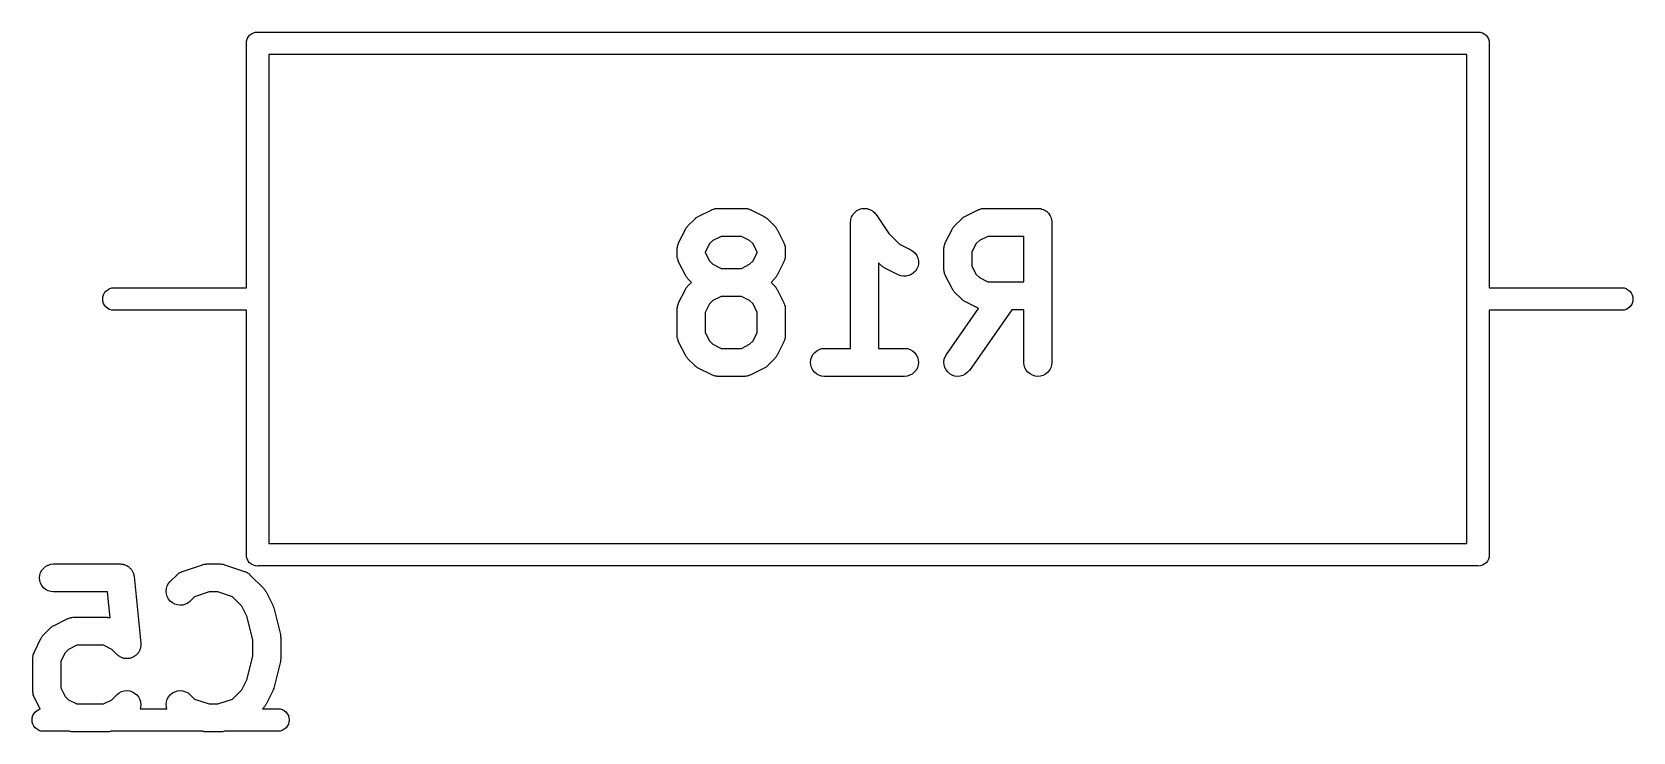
# Model space of a CAD drawing. Extents: x 19 to 116, y -142 to -17.
# Drawn here: x 102.2 to 110.78, y -52.48 to -48.73 of the extents above; entities that cross this region are included whole.
import ezdxf

# ---------------------------------------------------------------- set-up
doc = ezdxf.new("R2010")
doc.units = 0
doc.layers.add('BLACK', color=7, linetype='CONTINUOUS')

msp = doc.modelspace()

# ---------------------------------------------------------------- linework, layer by layer
at = {"layer": 'BLACK', "linetype": 'CONTINUOUS'}
for p, q in [((103.35, -48.795), (103.351, -48.7832)), ((103.35, -48.798), (103.35, -48.795)), ((103.35, -50.105), (103.35, -48.798)), ((103.351, -48.7832), (103.354, -48.7719)), ((103.354, -48.7719), (103.36, -48.7615)), ((103.36, -48.7615), (103.367, -48.7524)), ((103.367, -48.7524), (103.377, -48.7449)), ((103.377, -48.7449), (103.387, -48.7393)), ((103.387, -48.7393), (103.398, -48.7359)), ((103.398, -48.7359), (103.407, -48.735)), ((103.407, -48.735), (103.41, -48.7347)), ((103.407, -48.735), (103.407, -48.735)), ((103.41, -48.7347), (103.413, -48.735)), ((103.413, -48.735), (109.947, -48.735)), ((109.947, -48.735), (109.95, -48.7347)), ((109.95, -48.7347), (109.953, -48.735)), ((109.953, -48.735), (109.953, -48.735)), ((109.953, -48.735), (109.962, -48.7359)), ((109.962, -48.7359), (109.973, -48.7393)), ((109.973, -48.7393), (109.983, -48.7449)), ((109.983, -48.7449), (109.993, -48.7524)), ((109.993, -48.7524), (110, -48.7615)), ((110, -48.7615), (110.006, -48.7719)), ((110.006, -48.7719), (110.009, -48.7832)), ((110.009, -48.7832), (110.01, -48.795)), ((110.01, -48.795), (110.01, -48.7979)), ((110.01, -48.7979), (110.01, -50.105)), ((103.47, -48.855), (103.47, -50.1621)), ((109.89, -48.855), (103.47, -48.855)), ((109.89, -50.162), (109.89, -48.855)), ((105.716, -49.7727), (105.752, -49.737)), ((105.752, -49.737), (105.753, -49.7362)), ((105.753, -49.7362), (105.756, -49.7336)), ((105.756, -49.7336), (105.759, -49.7307)), ((105.759, -49.7307), (105.762, -49.729)), ((105.762, -49.729), (105.764, -49.7271)), ((105.764, -49.7271), (105.768, -49.7252)), ((105.768, -49.7252), (105.771, -49.7229)), ((105.771, -49.7229), (105.843, -49.6872)), ((105.843, -49.6872), (105.844, -49.6867)), ((105.844, -49.6867), (105.846, -49.686)), ((105.846, -49.686), (105.848, -49.6849)), ((105.848, -49.6849), (105.853, -49.6835)), ((105.853, -49.6835), (105.858, -49.6817)), ((105.858, -49.6817), (105.86, -49.6814)), ((105.86, -49.6814), (105.862, -49.6807)), ((105.862, -49.6807), (105.867, -49.6802)), ((105.867, -49.6802), (105.872, -49.6794)), ((105.872, -49.6794), (105.874, -49.6795)), ((105.874, -49.6795), (105.876, -49.6793)), ((105.876, -49.6793), (106.019, -49.6793)), ((106.019, -49.6793), (106.02, -49.6793)), ((106.02, -49.6793), (106.023, -49.6795)), ((106.023, -49.6795), (106.025, -49.6795)), ((106.025, -49.6795), (106.03, -49.6804)), ((106.03, -49.6804), (106.035, -49.6809)), ((106.035, -49.6809), (106.037, -49.6816)), ((106.037, -49.6816), (106.039, -49.682)), ((106.039, -49.682), (106.044, -49.6838)), ((106.044, -49.6838), (106.049, -49.6853)), ((106.049, -49.6853), (106.051, -49.6864)), ((106.051, -49.6864), (106.053, -49.6872)), ((106.053, -49.6872), (106.124, -49.7229)), ((106.124, -49.7229), (106.125, -49.7234)), ((106.125, -49.7234), (106.129, -49.7257)), ((106.129, -49.7257), (106.132, -49.7277)), ((106.132, -49.7277), (106.135, -49.7297)), ((106.135, -49.7297), (106.137, -49.7314)), ((106.137, -49.7314), (106.14, -49.7343)), ((106.14, -49.7343), (106.144, -49.737)), ((106.144, -49.737), (106.179, -49.7727)), ((106.587, -49.7532), (106.588, -49.746)), ((106.587, -49.7533), (106.587, -49.7532)), ((106.587, -49.7534), (106.587, -49.7533)), ((106.587, -49.7543), (106.587, -49.7534)), ((106.587, -49.7534), (106.587, -49.7534)), ((106.587, -50.4293), (106.587, -49.7543)), ((106.588, -49.746), (106.589, -49.7388)), ((106.589, -49.7387), (106.591, -49.7314)), ((106.589, -49.7388), (106.589, -49.7387)), ((106.589, -49.7388), (106.589, -49.7388)), ((106.591, -49.7314), (106.593, -49.7248)), ((106.593, -49.7247), (106.597, -49.7181)), ((106.593, -49.7248), (106.593, -49.7247)), ((106.593, -49.7248), (106.593, -49.7248)), ((106.597, -49.7181), (106.6, -49.712)), ((106.6, -49.7119), (106.605, -49.7065)), ((106.6, -49.712), (106.6, -49.7119)), ((106.6, -49.712), (106.6, -49.712)), ((106.605, -49.7065), (106.61, -49.7008)), ((106.61, -49.7007), (106.615, -49.6965)), ((106.61, -49.7008), (106.61, -49.7007)), ((106.61, -49.7007), (106.61, -49.7007)), ((106.615, -49.6965), (106.621, -49.6916)), ((106.621, -49.6915), (106.627, -49.6882)), ((106.621, -49.6916), (106.621, -49.6915)), ((106.621, -49.6916), (106.621, -49.6916)), ((106.627, -49.6882), (106.634, -49.6848)), ((106.634, -49.6847), (106.641, -49.6826)), ((106.634, -49.6848), (106.634, -49.6847)), ((106.634, -49.6848), (106.634, -49.6848)), ((106.641, -49.6826), (106.648, -49.6806)), ((106.648, -49.6806), (106.655, -49.68)), ((106.648, -49.6806), (106.648, -49.6806)), ((106.648, -49.6806), (106.648, -49.6806)), ((106.655, -49.68), (106.663, -49.6793)), ((106.663, -49.6793), (106.663, -49.6793)), ((106.663, -49.6793), (106.67, -49.68)), ((106.663, -49.6793), (106.663, -49.6793)), ((106.67, -49.68), (106.677, -49.6808)), ((106.677, -49.6808), (106.677, -49.6808)), ((106.677, -49.6808), (106.677, -49.6808)), ((106.677, -49.6808), (106.684, -49.683)), ((106.684, -49.683), (106.691, -49.6851)), ((106.691, -49.6851), (106.691, -49.6851)), ((106.691, -49.6851), (106.691, -49.6851)), ((106.691, -49.6851), (106.698, -49.6886)), ((106.698, -49.6886), (106.704, -49.692)), ((106.704, -49.692), (106.704, -49.6921)), ((106.704, -49.6921), (106.704, -49.6921)), ((106.704, -49.6921), (106.709, -49.6965)), ((106.709, -49.6965), (106.715, -49.7014)), ((106.715, -49.7014), (106.715, -49.7014)), ((106.715, -49.7014), (106.715, -49.7014)), ((106.715, -49.7014), (106.72, -49.7068)), ((106.72, -49.7068), (106.725, -49.7127)), ((106.725, -49.7127), (106.792, -49.8136)), ((107.145, -49.7727), (107.181, -49.737)), ((107.181, -49.7362), (107.185, -49.7336)), ((107.181, -49.737), (107.181, -49.7362)), ((107.185, -49.7336), (107.188, -49.7307)), ((107.188, -49.7307), (107.19, -49.729)), ((107.19, -49.729), (107.193, -49.7271)), ((107.193, -49.7271), (107.196, -49.7252)), ((107.196, -49.7252), (107.2, -49.7229)), ((107.2, -49.7229), (107.271, -49.6872)), ((107.271, -49.6872), (107.272, -49.6867)), ((107.272, -49.6867), (107.274, -49.686)), ((107.274, -49.686), (107.276, -49.6849)), ((107.276, -49.6849), (107.281, -49.6835)), ((107.281, -49.6835), (107.286, -49.6817)), ((107.286, -49.6817), (107.288, -49.6814)), ((107.288, -49.6814), (107.29, -49.6807)), ((107.29, -49.6807), (107.296, -49.6802)), ((107.296, -49.6802), (107.301, -49.6794)), ((107.301, -49.6794), (107.303, -49.6795)), ((107.303, -49.6795), (107.305, -49.6793)), ((107.305, -49.6793), (107.591, -49.6793)), ((107.591, -49.6793), (107.591, -49.6793)), ((107.591, -49.6793), (107.591, -49.6793)), ((107.591, -49.6793), (107.592, -49.6793)), ((107.591, -49.6793), (107.591, -49.6793)), ((107.592, -49.6793), (107.599, -49.6801)), ((107.599, -49.6801), (107.606, -49.6808)), ((107.606, -49.6808), (107.606, -49.6809)), ((107.606, -49.6809), (107.606, -49.6809)), ((107.606, -49.6809), (107.613, -49.683)), ((107.613, -49.683), (107.62, -49.6851)), ((107.62, -49.6851), (107.62, -49.6853)), ((107.62, -49.6853), (107.62, -49.6853)), ((107.62, -49.6853), (107.626, -49.6888)), ((107.626, -49.6888), (107.633, -49.6921)), ((107.633, -49.6921), (107.633, -49.6923)), ((107.633, -49.6923), (107.633, -49.6924)), ((107.633, -49.6924), (107.639, -49.697)), ((107.639, -49.697), (107.644, -49.7014)), ((107.644, -49.7014), (107.644, -49.7016)), ((107.644, -49.7016), (107.644, -49.7018)), ((107.644, -49.7018), (107.649, -49.7073)), ((107.649, -49.7073), (107.653, -49.7128)), ((107.653, -49.7128), (107.653, -49.713)), ((107.653, -49.713), (107.653, -49.7132)), ((107.653, -49.7132), (107.657, -49.7195)), ((107.657, -49.7195), (107.66, -49.7257)), ((107.66, -49.7257), (107.66, -49.726)), ((107.66, -49.726), (107.66, -49.7262)), ((107.66, -49.7262), (107.662, -49.733)), ((107.662, -49.733), (107.664, -49.7397)), ((107.664, -49.7397), (107.664, -49.74)), ((107.664, -49.74), (107.664, -49.7402)), ((107.664, -49.7402), (107.665, -49.7473)), ((107.665, -49.7473), (107.666, -49.7543)), ((107.666, -49.7543), (107.666, -50.5043)), ((105.666, -49.8636), (105.702, -49.7922)), ((105.702, -49.7922), (105.703, -49.7912)), ((105.703, -49.7912), (105.705, -49.7877)), ((105.705, -49.7877), (105.707, -49.784)), ((105.707, -49.784), (105.709, -49.7816)), ((105.709, -49.7816), (105.711, -49.779)), ((105.711, -49.779), (105.714, -49.7759)), ((105.714, -49.7759), (105.716, -49.7727)), ((105.894, -49.8293), (105.849, -49.8516)), ((106.002, -49.8293), (105.894, -49.8293)), ((106.046, -49.8516), (106.002, -49.8293)), ((106.179, -49.7727), (106.18, -49.7734)), ((106.18, -49.7734), (106.183, -49.7767)), ((106.183, -49.7767), (106.186, -49.7798)), ((106.186, -49.7798), (106.187, -49.7824)), ((106.187, -49.7824), (106.189, -49.7849)), ((106.189, -49.7849), (106.191, -49.7886)), ((106.191, -49.7886), (106.194, -49.7922)), ((106.194, -49.7922), (106.229, -49.8636)), ((106.792, -49.8136), (106.849, -49.8712)), ((107.095, -49.8636), (107.131, -49.7922)), ((107.131, -49.7912), (107.134, -49.7877)), ((107.131, -49.7922), (107.131, -49.7912)), ((107.134, -49.7877), (107.136, -49.784)), ((107.136, -49.784), (107.138, -49.7816)), ((107.138, -49.7816), (107.139, -49.779)), ((107.139, -49.779), (107.142, -49.7759)), ((107.142, -49.7759), (107.145, -49.7727)), ((107.323, -49.8293), (107.278, -49.8516)), ((107.516, -49.8293), (107.323, -49.8293)), ((107.516, -50.0721), (107.516, -49.8293)), ((105.659, -49.8917), (105.66, -49.8866)), ((105.659, -49.8939), (105.659, -49.8917)), ((105.659, -49.8961), (105.659, -49.8939)), ((105.659, -49.8971), (105.659, -49.8961)), ((105.659, -49.9329), (105.659, -49.8971)), ((105.66, -49.8815), (105.661, -49.8794)), ((105.66, -49.8866), (105.66, -49.8815)), ((105.661, -49.8773), (105.663, -49.8725)), ((105.661, -49.8794), (105.661, -49.8773)), ((105.663, -49.8725), (105.665, -49.8676)), ((105.665, -49.8676), (105.666, -49.8657)), ((105.666, -49.8657), (105.666, -49.8636)), ((105.831, -49.8701), (105.809, -49.9148)), ((105.809, -49.9148), (105.809, -49.9152)), ((105.809, -49.9152), (105.831, -49.9599)), ((105.849, -49.8516), (105.831, -49.8701)), ((106.065, -49.8701), (106.046, -49.8516)), ((106.087, -49.9148), (106.065, -49.8701)), ((106.065, -49.9599), (106.087, -49.9152)), ((106.087, -49.9152), (106.087, -49.9148)), ((106.229, -49.8636), (106.23, -49.8645)), ((106.23, -49.8645), (106.23, -49.8666)), ((106.23, -49.8666), (106.231, -49.8686)), ((106.231, -49.8686), (106.233, -49.8735)), ((106.233, -49.8735), (106.235, -49.8783)), ((106.235, -49.8783), (106.235, -49.8805)), ((106.235, -49.8805), (106.236, -49.8826)), ((106.236, -49.8826), (106.236, -49.8877)), ((106.236, -49.8877), (106.237, -49.8927)), ((106.237, -49.8927), (106.237, -49.8949)), ((106.237, -49.8949), (106.237, -49.8971)), ((106.237, -49.8971), (106.237, -49.9329)), ((106.849, -49.8712), (106.91, -49.9015)), ((106.91, -49.9015), (106.911, -49.902)), ((106.911, -49.902), (106.923, -49.9099)), ((106.923, -49.9099), (106.934, -49.9201)), ((106.934, -49.9201), (106.942, -49.9322)), ((107.087, -49.8917), (107.088, -49.8866)), ((107.087, -49.8939), (107.087, -49.8917)), ((107.087, -49.8961), (107.087, -49.8939)), ((107.087, -49.8971), (107.087, -49.8961)), ((107.087, -50.0043), (107.087, -49.8971)), ((107.088, -49.8866), (107.089, -49.8815)), ((107.089, -49.8795), (107.09, -49.8773)), ((107.089, -49.8815), (107.089, -49.8795)), ((107.09, -49.8773), (107.092, -49.8725)), ((107.092, -49.8725), (107.093, -49.8676)), ((107.093, -49.8676), (107.094, -49.8657)), ((107.094, -49.8657), (107.095, -49.8636)), ((107.259, -49.8701), (107.237, -49.9148)), ((107.237, -49.9148), (107.237, -49.9866)), ((107.278, -49.8516), (107.259, -49.8701)), ((105.659, -49.9351), (105.659, -49.9329)), ((105.659, -49.9373), (105.659, -49.9351)), ((105.659, -49.9423), (105.659, -49.9373)), ((105.66, -49.9474), (105.659, -49.9423)), ((105.661, -49.9495), (105.66, -49.9474)), ((105.661, -49.9517), (105.661, -49.9495)), ((105.663, -49.9565), (105.661, -49.9517)), ((105.664, -49.9614), (105.663, -49.9565)), ((105.665, -49.9634), (105.664, -49.9614)), ((105.666, -49.9655), (105.665, -49.9634)), ((105.666, -49.9664), (105.666, -49.9655)), ((105.702, -50.0378), (105.666, -49.9664)), ((105.831, -49.9599), (105.849, -49.9784)), ((105.849, -49.9784), (105.894, -50.0007)), ((105.894, -50.0007), (106.002, -50.0007)), ((106.002, -50.0007), (106.046, -49.9784)), ((106.046, -49.9784), (106.065, -49.9599)), ((106.229, -49.9664), (106.194, -50.0378)), ((106.23, -49.9643), (106.229, -49.9664)), ((106.231, -49.9624), (106.23, -49.9643)), ((106.233, -49.9575), (106.231, -49.9624)), ((106.234, -49.9527), (106.233, -49.9575)), ((106.235, -49.9505), (106.234, -49.9527)), ((106.236, -49.9485), (106.235, -49.9505)), ((106.237, -49.9383), (106.236, -49.9434)), ((106.236, -49.9434), (106.236, -49.9485)), ((106.237, -49.9329), (106.237, -49.9339)), ((106.237, -49.9339), (106.237, -49.9361)), ((106.237, -49.9361), (106.237, -49.9383)), ((106.752, -49.9859), (106.737, -49.9711)), ((106.737, -49.9711), (106.737, -50.4293)), ((106.755, -49.9886), (106.752, -49.9859)), ((106.758, -49.9915), (106.755, -49.9886)), ((106.761, -49.9932), (106.758, -49.9915)), ((106.763, -49.9952), (106.761, -49.9932)), ((106.767, -49.9972), (106.763, -49.9952)), ((106.771, -49.9995), (106.767, -49.9972)), ((106.771, -49.9999), (106.771, -49.9995)), ((106.843, -50.0357), (106.771, -49.9999)), ((106.935, -50.0149), (106.925, -50.0255)), ((106.943, -50.0026), (106.935, -50.0149)), ((106.942, -49.9322), (106.948, -49.9456)), ((106.949, -49.9889), (106.943, -50.0026)), ((106.948, -49.9456), (106.951, -49.9599)), ((106.951, -49.9745), (106.949, -49.9889)), ((106.951, -49.9599), (106.951, -49.9745)), ((107.087, -50.0065), (107.087, -50.0043)), ((107.087, -50.0087), (107.087, -50.0065)), ((107.088, -50.0137), (107.087, -50.0087)), ((107.089, -50.0189), (107.088, -50.0137)), ((107.237, -49.9866), (107.259, -50.0313)), ((105.704, -50.0414), (105.702, -50.0378)), ((105.706, -50.0451), (105.704, -50.0414)), ((105.708, -50.0476), (105.706, -50.0451)), ((105.71, -50.0502), (105.708, -50.0476)), ((105.709, -50.103), (105.711, -50.1004)), ((105.713, -50.0533), (105.71, -50.0502)), ((105.711, -50.1004), (105.714, -50.0974)), ((105.716, -50.0566), (105.713, -50.0533)), ((105.714, -50.0974), (105.716, -50.0941)), ((105.716, -50.0573), (105.716, -50.0566)), ((105.735, -50.0757), (105.716, -50.0573)), ((105.716, -50.0941), (105.735, -50.0757)), ((106.179, -50.0573), (106.161, -50.0757)), ((106.161, -50.0757), (106.179, -50.0941)), ((106.182, -50.0541), (106.179, -50.0573)), ((106.179, -50.0941), (106.18, -50.0949)), ((106.18, -50.0949), (106.183, -50.0981)), ((106.185, -50.051), (106.182, -50.0541)), ((106.183, -50.0981), (106.186, -50.1012)), ((106.187, -50.0484), (106.185, -50.051)), ((106.186, -50.1012), (106.187, -50.1039)), ((106.189, -50.046), (106.187, -50.0484)), ((106.191, -50.0423), (106.189, -50.046)), ((106.193, -50.0388), (106.191, -50.0423)), ((106.194, -50.0378), (106.193, -50.0388)), ((106.857, -50.0409), (106.843, -50.0357)), ((106.871, -50.0434), (106.857, -50.0409)), ((106.886, -50.043), (106.871, -50.0434)), ((106.9, -50.0398), (106.886, -50.043)), ((106.913, -50.0339), (106.9, -50.0398)), ((106.925, -50.0255), (106.913, -50.0339)), ((107.089, -50.021), (107.089, -50.0189)), ((107.09, -50.0231), (107.089, -50.021)), ((107.091, -50.028), (107.09, -50.0231)), ((107.093, -50.0329), (107.091, -50.028)), ((107.094, -50.0348), (107.093, -50.0329)), ((107.095, -50.0369), (107.094, -50.0348)), ((107.095, -50.0378), (107.095, -50.0369)), ((107.131, -50.1093), (107.095, -50.0378)), ((107.259, -50.0313), (107.278, -50.0498)), ((107.278, -50.0498), (107.323, -50.0721)), ((107.323, -50.0721), (107.516, -50.0721)), ((102.58, -50.165), (102.581, -50.1532)), ((102.581, -50.1768), (102.58, -50.165)), ((102.581, -50.1532), (102.584, -50.1419)), ((102.584, -50.1881), (102.581, -50.1768)), ((102.584, -50.1419), (102.59, -50.1315)), ((102.59, -50.1315), (102.597, -50.1224)), ((102.597, -50.1224), (102.607, -50.1149)), ((102.607, -50.1149), (102.617, -50.1093)), ((102.617, -50.1093), (102.628, -50.1059)), ((102.628, -50.1059), (102.637, -50.105)), ((102.637, -50.105), (103.35, -50.105)), ((103.47, -50.1621), (103.47, -50.165)), ((103.47, -50.165), (103.47, -50.1679)), ((103.47, -50.1679), (103.47, -51.475)), ((105.665, -50.189), (105.666, -50.1871)), ((105.666, -50.185), (105.702, -50.1136)), ((105.666, -50.1871), (105.666, -50.185)), ((105.702, -50.1136), (105.703, -50.1127)), ((105.703, -50.1127), (105.705, -50.1091)), ((105.705, -50.1091), (105.707, -50.1054)), ((105.707, -50.1054), (105.709, -50.103)), ((105.849, -50.1731), (105.831, -50.1916)), ((105.894, -50.1507), (105.849, -50.1731)), ((106.002, -50.1507), (105.894, -50.1507)), ((106.046, -50.1731), (106.002, -50.1507)), ((106.065, -50.1916), (106.046, -50.1731)), ((106.187, -50.1039), (106.189, -50.1063)), ((106.189, -50.1063), (106.191, -50.11)), ((106.191, -50.11), (106.194, -50.1136)), ((106.194, -50.1136), (106.229, -50.185)), ((106.229, -50.185), (106.23, -50.186)), ((106.23, -50.186), (106.23, -50.188)), ((107.133, -50.1128), (107.131, -50.1093)), ((107.135, -50.1166), (107.133, -50.1128)), ((107.137, -50.119), (107.135, -50.1166)), ((107.139, -50.1216), (107.137, -50.119)), ((107.141, -50.1247), (107.139, -50.1216)), ((107.144, -50.128), (107.141, -50.1247)), ((107.145, -50.1287), (107.144, -50.128)), ((107.181, -50.1645), (107.145, -50.1287)), ((107.184, -50.1671), (107.181, -50.1645)), ((107.187, -50.1701), (107.184, -50.1671)), ((107.189, -50.1718), (107.187, -50.1701)), ((107.192, -50.1738), (107.189, -50.1718)), ((107.196, -50.1757), (107.192, -50.1738)), ((107.199, -50.178), (107.196, -50.1757)), ((107.2, -50.1785), (107.199, -50.178)), ((107.271, -50.2142), (107.2, -50.1785)), ((109.89, -50.165), (109.89, -50.162)), ((109.89, -50.168), (109.89, -50.165)), ((109.89, -51.475), (109.89, -50.168)), ((110.01, -50.105), (110.723, -50.105)), ((110.723, -50.105), (110.732, -50.1059)), ((110.732, -50.1059), (110.743, -50.1093)), ((110.743, -50.1093), (110.753, -50.1149)), ((110.753, -50.1149), (110.763, -50.1224)), ((110.763, -50.1224), (110.77, -50.1315)), ((110.77, -50.1315), (110.776, -50.1419)), ((110.776, -50.1419), (110.779, -50.1532)), ((110.779, -50.1768), (110.776, -50.1881)), ((110.779, -50.1532), (110.78, -50.165)), ((110.78, -50.165), (110.779, -50.1768)), ((102.59, -50.1985), (102.584, -50.1881)), ((102.597, -50.2076), (102.59, -50.1985)), ((102.607, -50.2151), (102.597, -50.2076)), ((102.617, -50.2207), (102.607, -50.2151)), ((102.628, -50.2241), (102.617, -50.2207)), ((102.637, -50.225), (102.628, -50.2241)), ((103.35, -50.225), (102.637, -50.225)), ((103.35, -51.5321), (103.35, -50.225)), ((105.659, -50.2131), (105.66, -50.2081)), ((105.659, -50.2153), (105.659, -50.2131)), ((105.659, -50.2175), (105.659, -50.2153)), ((105.659, -50.2186), (105.659, -50.2175)), ((105.659, -50.3614), (105.659, -50.2186)), ((105.66, -50.203), (105.661, -50.2009)), ((105.66, -50.2081), (105.66, -50.203)), ((105.661, -50.1987), (105.663, -50.1939)), ((105.661, -50.2009), (105.661, -50.1987)), ((105.663, -50.1939), (105.665, -50.189)), ((105.831, -50.1916), (105.809, -50.2363)), ((105.809, -50.2363), (105.809, -50.3437)), ((106.087, -50.2363), (106.065, -50.1916)), ((106.087, -50.3437), (106.087, -50.2363)), ((106.23, -50.188), (106.231, -50.19)), ((106.231, -50.19), (106.233, -50.1949)), ((106.233, -50.1949), (106.235, -50.1997)), ((106.235, -50.1997), (106.235, -50.2019)), ((106.235, -50.2019), (106.236, -50.204)), ((106.236, -50.204), (106.236, -50.2091)), ((106.236, -50.2091), (106.237, -50.2142)), ((106.237, -50.2142), (106.237, -50.2164)), ((106.237, -50.2164), (106.237, -50.2186)), ((106.237, -50.2186), (106.237, -50.3614)), ((107.101, -50.4613), (107.273, -50.2149)), ((107.451, -50.2221), (107.224, -50.5473)), ((107.273, -50.2149), (107.271, -50.2142)), ((107.516, -50.2221), (107.451, -50.2221)), ((107.516, -50.5043), (107.516, -50.2221)), ((110.723, -50.225), (110.01, -50.225)), ((110.01, -50.225), (110.01, -51.5321)), ((110.732, -50.2241), (110.723, -50.225)), ((110.743, -50.2207), (110.732, -50.2241)), ((110.753, -50.2151), (110.743, -50.2207)), ((110.763, -50.2076), (110.753, -50.2151)), ((110.77, -50.1985), (110.763, -50.2076)), ((110.776, -50.1881), (110.77, -50.1985)), ((105.809, -50.3437), (105.831, -50.3884)), ((106.065, -50.3884), (106.087, -50.3437)), ((105.659, -50.3636), (105.659, -50.3614)), ((105.659, -50.3658), (105.659, -50.3636)), ((105.659, -50.3709), (105.659, -50.3658)), ((105.66, -50.376), (105.659, -50.3709)), ((105.661, -50.3781), (105.66, -50.376)), ((105.661, -50.3803), (105.661, -50.3781)), ((105.663, -50.3851), (105.661, -50.3803)), ((105.664, -50.39), (105.663, -50.3851)), ((105.665, -50.392), (105.664, -50.39)), ((105.666, -50.394), (105.665, -50.392)), ((105.666, -50.395), (105.666, -50.394)), ((105.702, -50.4664), (105.666, -50.395)), ((105.831, -50.3884), (105.849, -50.4069)), ((105.849, -50.4069), (105.894, -50.4293)), ((105.894, -50.4293), (106.002, -50.4293)), ((106.002, -50.4293), (106.046, -50.4069)), ((106.046, -50.4069), (106.065, -50.3884)), ((106.229, -50.395), (106.194, -50.4664)), ((106.23, -50.3929), (106.229, -50.395)), ((106.231, -50.391), (106.23, -50.3929)), ((106.233, -50.3861), (106.231, -50.391)), ((106.234, -50.3813), (106.233, -50.3861)), ((106.235, -50.3791), (106.234, -50.3813)), ((106.236, -50.377), (106.235, -50.3791)), ((106.237, -50.3669), (106.236, -50.3719)), ((106.236, -50.3719), (106.236, -50.377)), ((106.237, -50.3614), (106.237, -50.3625)), ((106.237, -50.3625), (106.237, -50.3647)), ((106.237, -50.3647), (106.237, -50.3669)), ((106.395, -50.4511), (106.406, -50.4418)), ((106.406, -50.4418), (106.419, -50.4349)), ((106.419, -50.4349), (106.433, -50.4307)), ((106.433, -50.4307), (106.448, -50.4293)), ((106.448, -50.4293), (106.587, -50.4293)), ((106.737, -50.4293), (106.876, -50.4293)), ((106.876, -50.4293), (106.877, -50.4293)), ((106.877, -50.4293), (106.892, -50.4309)), ((106.892, -50.4309), (106.906, -50.4353)), ((106.906, -50.4353), (106.919, -50.4424)), ((106.919, -50.4424), (106.93, -50.4518)), ((105.704, -50.47), (105.702, -50.4664)), ((105.706, -50.4737), (105.704, -50.47)), ((105.708, -50.4761), (105.706, -50.4737)), ((105.71, -50.4788), (105.708, -50.4761)), ((105.713, -50.4819), (105.71, -50.4788)), ((105.716, -50.4851), (105.713, -50.4819)), ((105.716, -50.4859), (105.716, -50.4851)), ((105.752, -50.5216), (105.716, -50.4859)), ((105.755, -50.5243), (105.752, -50.5216)), ((105.758, -50.5272), (105.755, -50.5243)), ((105.761, -50.5289), (105.758, -50.5272)), ((105.763, -50.5309), (105.761, -50.5289)), ((106.134, -50.5295), (106.132, -50.5315)), ((106.137, -50.5279), (106.134, -50.5295)), ((106.14, -50.525), (106.137, -50.5279)), ((106.143, -50.5223), (106.14, -50.525)), ((106.144, -50.5216), (106.143, -50.5223)), ((106.179, -50.4859), (106.144, -50.5216)), ((106.182, -50.4826), (106.179, -50.4859)), ((106.185, -50.4796), (106.182, -50.4826)), ((106.187, -50.477), (106.185, -50.4796)), ((106.189, -50.4746), (106.187, -50.477)), ((106.191, -50.4709), (106.189, -50.4746)), ((106.193, -50.4673), (106.191, -50.4709)), ((106.194, -50.4664), (106.193, -50.4673)), ((106.373, -50.5038), (106.374, -50.4892)), ((106.374, -50.5183), (106.373, -50.5038)), ((106.374, -50.4892), (106.379, -50.4752)), ((106.378, -50.5324), (106.374, -50.5183)), ((106.379, -50.4752), (106.386, -50.4623)), ((106.386, -50.4623), (106.395, -50.4511)), ((106.93, -50.4518), (106.939, -50.4632)), ((106.939, -50.4632), (106.946, -50.4762)), ((106.946, -50.4762), (106.95, -50.4902)), ((106.95, -50.5194), (106.946, -50.5333)), ((106.95, -50.4902), (106.951, -50.5048)), ((106.951, -50.5048), (106.95, -50.5194)), ((107.087, -50.5025), (107.089, -50.4879)), ((107.088, -50.5171), (107.087, -50.5025)), ((107.092, -50.5312), (107.088, -50.5171)), ((107.089, -50.4879), (107.094, -50.474)), ((107.094, -50.474), (107.101, -50.4613)), ((107.517, -50.5189), (107.516, -50.5043)), ((107.521, -50.5329), (107.517, -50.5189)), ((107.664, -50.5199), (107.66, -50.5338)), ((107.666, -50.5053), (107.664, -50.5199)), ((107.666, -50.5043), (107.666, -50.5053)), ((105.767, -50.5329), (105.763, -50.5309)), ((105.771, -50.5352), (105.767, -50.5329)), ((105.771, -50.5357), (105.771, -50.5352)), ((105.843, -50.5714), (105.771, -50.5357)), ((105.845, -50.5722), (105.843, -50.5714)), ((105.847, -50.5732), (105.845, -50.5722)), ((105.852, -50.5748), (105.847, -50.5732)), ((105.857, -50.5766), (105.852, -50.5748)), ((105.859, -50.577), (105.857, -50.5766)), ((105.861, -50.5776), (105.859, -50.577)), ((105.866, -50.5782), (105.861, -50.5776)), ((105.871, -50.5791), (105.866, -50.5782)), ((105.873, -50.579), (105.871, -50.5791)), ((105.875, -50.5793), (105.873, -50.579)), ((105.876, -50.5793), (105.875, -50.5793)), ((106.019, -50.5793), (105.876, -50.5793)), ((106.021, -50.5791), (106.019, -50.5793)), ((106.024, -50.5792), (106.021, -50.5791)), ((106.029, -50.5784), (106.024, -50.5792)), ((106.034, -50.5779), (106.029, -50.5784)), ((106.036, -50.5772), (106.034, -50.5779)), ((106.038, -50.5769), (106.036, -50.5772)), ((106.043, -50.5751), (106.038, -50.5769)), ((106.048, -50.5736), (106.043, -50.5751)), ((106.05, -50.5726), (106.048, -50.5736)), ((106.052, -50.5718), (106.05, -50.5726)), ((106.053, -50.5714), (106.052, -50.5718)), ((106.124, -50.5357), (106.053, -50.5714)), ((106.128, -50.5334), (106.124, -50.5357)), ((106.132, -50.5315), (106.128, -50.5334)), ((106.385, -50.5454), (106.378, -50.5324)), ((106.394, -50.5568), (106.385, -50.5454)), ((106.405, -50.5662), (106.394, -50.5568)), ((106.418, -50.5732), (106.405, -50.5662)), ((106.432, -50.5776), (106.418, -50.5732)), ((106.447, -50.5793), (106.432, -50.5776)), ((106.448, -50.5793), (106.447, -50.5793)), ((106.876, -50.5793), (106.448, -50.5793)), ((106.891, -50.5779), (106.876, -50.5793)), ((106.905, -50.5736), (106.891, -50.5779)), ((106.918, -50.5668), (106.905, -50.5736)), ((106.929, -50.5575), (106.918, -50.5668)), ((106.939, -50.5462), (106.929, -50.5575)), ((106.946, -50.5333), (106.939, -50.5462)), ((107.099, -50.5443), (107.092, -50.5312)), ((107.108, -50.5558), (107.099, -50.5443)), ((107.119, -50.5654), (107.108, -50.5558)), ((107.131, -50.5727), (107.119, -50.5654)), ((107.145, -50.5774), (107.131, -50.5727)), ((107.16, -50.5792), (107.145, -50.5774)), ((107.174, -50.5783), (107.16, -50.5792)), ((107.189, -50.5745), (107.174, -50.5783)), ((107.202, -50.568), (107.189, -50.5745)), ((107.213, -50.5591), (107.202, -50.568)), ((107.223, -50.5481), (107.213, -50.5591)), ((107.224, -50.5473), (107.223, -50.5481)), ((107.528, -50.5458), (107.521, -50.5329)), ((107.537, -50.5571), (107.528, -50.5458)), ((107.549, -50.5665), (107.537, -50.5571)), ((107.562, -50.5734), (107.549, -50.5665)), ((107.576, -50.5778), (107.562, -50.5734)), ((107.59, -50.5793), (107.576, -50.5778)), ((107.605, -50.578), (107.59, -50.5793)), ((107.619, -50.5738), (107.605, -50.578)), ((107.632, -50.567), (107.619, -50.5738)), ((107.643, -50.5579), (107.632, -50.567)), ((107.653, -50.5467), (107.643, -50.5579)), ((107.66, -50.5338), (107.653, -50.5467)), ((103.35, -51.535), (103.35, -51.5321)), ((103.351, -51.5468), (103.35, -51.535)), ((103.354, -51.5581), (103.351, -51.5468)), ((103.355, -51.5588), (103.354, -51.5581)), ((103.36, -51.5685), (103.355, -51.5588)), ((103.47, -51.475), (109.89, -51.475)), ((110.006, -51.5581), (110, -51.5685)), ((110.009, -51.5468), (110.006, -51.5581)), ((110.01, -51.5379), (110.009, -51.5468)), ((110.01, -51.5321), (110.01, -51.535)), ((110.01, -51.535), (110.01, -51.5379)), ((110.01, -51.5379), (110.01, -51.5379)), ((102.241, -51.6588), (102.243, -51.6442)), ((102.243, -51.6442), (102.247, -51.6302)), ((102.247, -51.6302), (102.254, -51.6173)), ((102.254, -51.6173), (102.264, -51.6061)), ((102.264, -51.6061), (102.275, -51.5968)), ((102.275, -51.5968), (102.288, -51.5899)), ((102.288, -51.5899), (102.302, -51.5857)), ((102.302, -51.5857), (102.316, -51.5843)), ((102.316, -51.5843), (102.674, -51.5843)), ((102.674, -51.5843), (102.675, -51.5843)), ((102.675, -51.5843), (102.678, -51.5847)), ((102.678, -51.5847), (102.681, -51.5847)), ((102.681, -51.5847), (102.685, -51.5855)), ((102.685, -51.5855), (102.689, -51.5859)), ((102.689, -51.5859), (102.692, -51.5869)), ((102.692, -51.5869), (102.696, -51.5876)), ((102.696, -51.5876), (102.699, -51.5891)), ((102.699, -51.5891), (102.703, -51.5904)), ((102.703, -51.5904), (102.706, -51.592)), ((102.706, -51.592), (102.709, -51.5932)), ((102.709, -51.5932), (102.712, -51.5955)), ((102.712, -51.5955), (102.716, -51.5974)), ((102.716, -51.5974), (102.719, -51.5995)), ((102.719, -51.5995), (102.721, -51.6014)), ((102.721, -51.6014), (102.724, -51.6042)), ((102.724, -51.6042), (102.727, -51.6068)), ((102.727, -51.6068), (102.729, -51.6094)), ((102.729, -51.6094), (102.732, -51.6118)), ((102.732, -51.6118), (102.734, -51.6151)), ((102.734, -51.6151), (102.736, -51.6182)), ((102.736, -51.6182), (102.738, -51.6212)), ((102.738, -51.6212), (102.74, -51.6239)), ((102.74, -51.6239), (102.741, -51.6276)), ((102.741, -51.6276), (102.743, -51.6312)), ((102.743, -51.6312), (102.744, -51.6344)), ((102.744, -51.6344), (102.745, -51.6375)), ((102.745, -51.6375), (102.746, -51.6414)), ((102.746, -51.6414), (102.747, -51.6452)), ((102.747, -51.6452), (102.748, -51.6486)), ((102.942, -51.6777), (102.978, -51.642)), ((102.978, -51.6412), (102.98, -51.6399)), ((102.978, -51.642), (102.978, -51.6412)), ((102.98, -51.6399), (102.982, -51.6383)), ((102.982, -51.6383), (102.986, -51.6353)), ((102.986, -51.6353), (102.99, -51.6321)), ((102.99, -51.6321), (102.992, -51.6311)), ((102.992, -51.6311), (102.994, -51.6298)), ((102.994, -51.6298), (102.998, -51.6277)), ((102.998, -51.6277), (103.003, -51.6254)), ((103.003, -51.6254), (103.005, -51.6247)), ((103.005, -51.6247), (103.007, -51.6238)), ((103.007, -51.6238), (103.114, -51.5881)), ((103.114, -51.5881), (103.115, -51.5878)), ((103.115, -51.5878), (103.119, -51.5869)), ((103.119, -51.5869), (103.123, -51.5857)), ((103.123, -51.5857), (103.126, -51.5854)), ((103.126, -51.5854), (103.129, -51.5848)), ((103.129, -51.5848), (103.134, -51.5847)), ((103.134, -51.5847), (103.138, -51.5843)), ((103.138, -51.5843), (103.209, -51.5843)), ((103.209, -51.5843), (103.21, -51.5843)), ((103.21, -51.5843), (103.215, -51.5848)), ((103.215, -51.5848), (103.219, -51.5849)), ((103.219, -51.5849), (103.222, -51.5856)), ((103.222, -51.5856), (103.225, -51.5859)), ((103.225, -51.5859), (103.229, -51.5872)), ((103.229, -51.5872), (103.233, -51.5881)), ((103.233, -51.5881), (103.34, -51.6238)), ((103.34, -51.6238), (103.341, -51.6242)), ((103.341, -51.6242), (103.343, -51.6251)), ((103.343, -51.6251), (103.345, -51.6258)), ((103.345, -51.6258), (103.35, -51.6282)), ((103.35, -51.6282), (103.354, -51.6303)), ((103.354, -51.6303), (103.356, -51.6316)), ((103.356, -51.6316), (103.358, -51.6327)), ((103.358, -51.6327), (103.362, -51.6359)), ((103.367, -51.5776), (103.36, -51.5685)), ((103.362, -51.6359), (103.366, -51.6389)), ((103.366, -51.6389), (103.368, -51.6406)), ((103.377, -51.5851), (103.367, -51.5776)), ((103.368, -51.6406), (103.369, -51.642)), ((103.369, -51.642), (103.441, -51.7134)), ((103.387, -51.5907), (103.377, -51.5851)), ((103.398, -51.5941), (103.387, -51.5907)), ((103.41, -51.5953), (103.398, -51.5941)), ((103.413, -51.595), (103.41, -51.5953)), ((109.947, -51.595), (103.413, -51.595)), ((109.95, -51.5953), (109.947, -51.595)), ((109.962, -51.5941), (109.95, -51.5953)), ((109.973, -51.5907), (109.962, -51.5941)), ((109.983, -51.5851), (109.973, -51.5907)), ((109.993, -51.5776), (109.983, -51.5851)), ((110, -51.5685), (109.993, -51.5776)), ((102.243, -51.6733), (102.241, -51.6588)), ((102.247, -51.6874), (102.243, -51.6733)), ((102.254, -51.7004), (102.247, -51.6874)), ((102.263, -51.7118), (102.254, -51.7004)), ((102.274, -51.7212), (102.263, -51.7118)), ((102.287, -51.7282), (102.274, -51.7212)), ((102.301, -51.7326), (102.287, -51.7282)), ((102.748, -51.6486), (102.748, -51.6518)), ((102.748, -51.6518), (102.784, -52.009)), ((102.92, -51.7305), (102.921, -51.7159)), ((102.921, -51.745), (102.92, -51.7305)), ((102.921, -51.7159), (102.926, -51.7019)), ((102.926, -51.7019), (102.933, -51.689)), ((102.933, -51.689), (102.942, -51.6777)), ((103.441, -51.7134), (103.442, -51.7141)), ((103.442, -51.7141), (103.444, -51.7174)), ((103.444, -51.7174), (103.447, -51.7205)), ((103.447, -51.7205), (103.449, -51.7231)), ((103.449, -51.7231), (103.451, -51.7256)), ((103.451, -51.7256), (103.453, -51.7293)), ((103.453, -51.7293), (103.455, -51.7329)), ((102.315, -51.7343), (102.301, -51.7326)), ((102.316, -51.7343), (102.315, -51.7343)), ((102.606, -51.7343), (102.316, -51.7343)), ((102.619, -51.8722), (102.606, -51.7343)), ((102.926, -51.7591), (102.921, -51.745)), ((102.932, -51.772), (102.926, -51.7591)), ((102.942, -51.7834), (102.932, -51.772)), ((102.953, -51.7927), (102.942, -51.7834)), ((102.966, -51.7998), (102.953, -51.7927)), ((102.98, -51.8041), (102.966, -51.7998)), ((102.994, -51.8057), (102.98, -51.8041)), ((103.009, -51.8044), (102.994, -51.8057)), ((103.023, -51.8004), (103.009, -51.8044)), ((103.036, -51.7936), (103.023, -51.8004)), ((103.047, -51.7845), (103.036, -51.7936)), ((103.048, -51.7837), (103.047, -51.7845)), ((103.071, -51.7606), (103.048, -51.7837)), ((103.15, -51.7343), (103.071, -51.7606)), ((103.197, -51.7343), (103.15, -51.7343)), ((103.276, -51.7606), (103.197, -51.7343)), ((103.326, -51.8109), (103.276, -51.7606)), ((103.353, -51.864), (103.326, -51.8109)), ((103.455, -51.7329), (103.491, -51.8043)), ((103.491, -51.8043), (103.491, -51.8053)), ((103.491, -51.8053), (103.491, -51.8056)), ((103.491, -51.8056), (103.491, -51.8059)), ((103.491, -51.8059), (103.494, -51.8125)), ((103.494, -51.8125), (103.496, -51.819)), ((102.319, -51.9136), (102.39, -51.8779)), ((102.39, -51.8779), (102.391, -51.8775)), ((102.391, -51.8775), (102.393, -51.8767)), ((102.393, -51.8767), (102.395, -51.8757)), ((102.395, -51.8757), (102.4, -51.8742)), ((102.4, -51.8742), (102.405, -51.8724)), ((102.405, -51.8724), (102.407, -51.8721)), ((102.407, -51.8721), (102.409, -51.8714)), ((102.409, -51.8714), (102.414, -51.8709)), ((102.414, -51.8709), (102.419, -51.8701)), ((102.419, -51.8701), (102.421, -51.8702)), ((102.421, -51.8702), (102.424, -51.87)), ((102.424, -51.87), (102.602, -51.87)), ((102.602, -51.87), (102.603, -51.87)), ((102.603, -51.87), (102.605, -51.8703)), ((102.605, -51.8703), (102.608, -51.8702)), ((102.608, -51.8702), (102.613, -51.8711)), ((102.613, -51.8711), (102.618, -51.8716)), ((102.618, -51.8716), (102.619, -51.8722)), ((103.384, -51.9899), (103.353, -51.864)), ((103.496, -51.819), (103.496, -51.8193)), ((103.496, -51.8193), (103.496, -51.8197)), ((103.496, -51.8197), (103.532, -51.9625)), ((102.214, -52.0543), (102.249, -51.9829)), ((102.249, -51.9829), (102.25, -51.982)), ((102.25, -51.982), (102.252, -51.9784)), ((102.252, -51.9784), (102.254, -51.9747)), ((102.254, -51.9747), (102.256, -51.9723)), ((102.256, -51.9723), (102.258, -51.9697)), ((102.258, -51.9697), (102.261, -51.9666)), ((102.261, -51.9666), (102.263, -51.9634)), ((102.263, -51.9634), (102.299, -51.9277)), ((102.299, -51.9277), (102.3, -51.9269)), ((102.3, -51.9269), (102.303, -51.9243)), ((102.303, -51.9243), (102.306, -51.9214)), ((102.306, -51.9214), (102.309, -51.9198)), ((102.309, -51.9198), (102.311, -51.9178)), ((102.311, -51.9178), (102.315, -51.9159)), ((102.315, -51.9159), (102.319, -51.9136)), ((103.532, -51.9625), (103.532, -51.9635)), ((103.532, -51.9635), (103.532, -51.9649)), ((103.532, -51.9649), (103.533, -51.9661)), ((103.533, -51.9661), (103.533, -51.9721)), ((103.533, -51.9721), (103.534, -51.978)), ((103.534, -51.978), (103.534, -51.9794)), ((103.534, -51.9794), (103.534, -51.9807)), ((103.534, -51.9807), (103.534, -52.0879)), ((102.207, -52.0723), (102.208, -52.0702)), ((102.207, -52.0774), (102.207, -52.0723)), ((102.208, -52.068), (102.21, -52.0632)), ((102.208, -52.0702), (102.208, -52.068)), ((102.21, -52.0632), (102.212, -52.0583)), ((102.212, -52.0583), (102.213, -52.0564)), ((102.213, -52.0564), (102.214, -52.0543)), ((102.378, -52.0609), (102.356, -52.1056)), ((102.397, -52.0424), (102.378, -52.0609)), ((102.441, -52.02), (102.397, -52.0424)), ((102.584, -52.02), (102.441, -52.02)), ((102.629, -52.0424), (102.584, -52.02)), ((102.656, -52.0695), (102.629, -52.0424)), ((102.659, -52.0718), (102.656, -52.0695)), ((102.662, -52.0743), (102.659, -52.0718)), ((102.665, -52.0764), (102.662, -52.0743)), ((102.759, -52.0722), (102.756, -52.0748)), ((102.762, -52.0698), (102.759, -52.0722)), ((102.764, -52.0671), (102.762, -52.0698)), ((102.767, -52.0645), (102.764, -52.0671)), ((102.769, -52.0614), (102.767, -52.0645)), ((102.771, -52.0586), (102.769, -52.0614)), ((102.773, -52.0554), (102.771, -52.0586)), ((102.775, -52.0524), (102.773, -52.0554)), ((102.777, -52.049), (102.775, -52.0524)), ((102.778, -52.0457), (102.777, -52.049)), ((102.779, -52.0423), (102.778, -52.0457)), ((102.781, -52.039), (102.779, -52.0423)), ((102.782, -52.0353), (102.781, -52.039)), ((102.783, -52.0318), (102.782, -52.0353)), ((102.784, -52.0246), (102.783, -52.0282)), ((102.783, -52.0282), (102.783, -52.0318)), ((102.784, -52.009), (102.784, -52.01)), ((102.784, -52.01), (102.784, -52.0136)), ((102.784, -52.0136), (102.784, -52.0172)), ((102.784, -52.0172), (102.784, -52.0209)), ((102.784, -52.0209), (102.784, -52.0246)), ((103.384, -52.0786), (103.384, -51.9899)), ((102.206, -52.0824), (102.207, -52.0774)), ((102.206, -52.0846), (102.206, -52.0824)), ((102.206, -52.0868), (102.206, -52.0846)), ((102.206, -52.0879), (102.206, -52.0868)), ((102.206, -52.2664), (102.206, -52.0879)), ((102.356, -52.1056), (102.356, -52.2487)), ((102.668, -52.0788), (102.665, -52.0764)), ((102.671, -52.0805), (102.668, -52.0788)), ((102.674, -52.0825), (102.671, -52.0805)), ((102.677, -52.0839), (102.674, -52.0825)), ((102.68, -52.0857), (102.677, -52.0839)), ((102.684, -52.0867), (102.68, -52.0857)), ((102.687, -52.0881), (102.684, -52.0867)), ((102.691, -52.0889), (102.687, -52.0881)), ((102.694, -52.0899), (102.691, -52.0889)), ((102.698, -52.0903), (102.694, -52.0899)), ((102.702, -52.091), (102.698, -52.0903)), ((102.705, -52.0911), (102.702, -52.091)), ((102.709, -52.0914), (102.705, -52.0911)), ((102.713, -52.0911), (102.709, -52.0914)), ((102.716, -52.0911), (102.713, -52.0911)), ((102.72, -52.0904), (102.716, -52.0911)), ((102.724, -52.09), (102.72, -52.0904)), ((102.727, -52.089), (102.724, -52.09)), ((102.731, -52.0883), (102.727, -52.089)), ((102.734, -52.0869), (102.731, -52.0883)), ((102.738, -52.0859), (102.734, -52.0869)), ((102.741, -52.0842), (102.738, -52.0859)), ((102.744, -52.0828), (102.741, -52.0842)), ((102.747, -52.0808), (102.744, -52.0828)), ((102.751, -52.079), (102.747, -52.0808)), ((102.753, -52.0768), (102.751, -52.079)), ((102.756, -52.0748), (102.753, -52.0768)), ((103.353, -52.2045), (103.384, -52.0786)), ((103.532, -52.106), (103.496, -52.2489)), ((103.533, -52.1034), (103.532, -52.1047)), ((103.532, -52.1047), (103.532, -52.106)), ((103.534, -52.0916), (103.533, -52.0975)), ((103.533, -52.0975), (103.533, -52.1034)), ((103.534, -52.0879), (103.534, -52.0889)), ((103.534, -52.0889), (103.534, -52.0902)), ((103.534, -52.0902), (103.534, -52.0916)), ((103.326, -52.2577), (103.353, -52.2045)), ((102.206, -52.2686), (102.206, -52.2664)), ((102.206, -52.2708), (102.206, -52.2686)), ((102.207, -52.2759), (102.206, -52.2708)), ((102.207, -52.281), (102.207, -52.2759)), ((102.208, -52.2831), (102.207, -52.281)), ((102.208, -52.2853), (102.208, -52.2831)), ((102.21, -52.2901), (102.208, -52.2853)), ((102.211, -52.295), (102.21, -52.2901)), ((102.212, -52.297), (102.211, -52.295)), ((102.213, -52.299), (102.212, -52.297)), ((102.214, -52.3), (102.213, -52.299)), ((102.245, -52.3622), (102.214, -52.3)), ((102.356, -52.2487), (102.378, -52.2934)), ((102.378, -52.2934), (102.397, -52.3119)), ((102.397, -52.3119), (102.441, -52.3343)), ((102.584, -52.3343), (102.629, -52.3119)), ((102.629, -52.3119), (102.656, -52.2848)), ((102.656, -52.2848), (102.657, -52.2841)), ((102.657, -52.2841), (102.668, -52.275)), ((102.668, -52.275), (102.681, -52.2682)), ((102.681, -52.2682), (102.695, -52.2641)), ((102.695, -52.2641), (102.71, -52.2629)), ((102.71, -52.2629), (102.725, -52.2644)), ((102.725, -52.2644), (102.739, -52.2688)), ((102.739, -52.2688), (102.751, -52.2758)), ((102.751, -52.2758), (102.763, -52.2852)), ((102.763, -52.2852), (102.772, -52.2966)), ((102.772, -52.2966), (102.779, -52.3095)), ((102.779, -52.3095), (102.783, -52.3235)), ((102.783, -52.3235), (102.784, -52.3381)), ((102.92, -52.3371), (102.922, -52.3225)), ((102.922, -52.3225), (102.926, -52.3086)), ((102.926, -52.3086), (102.933, -52.2957)), ((102.933, -52.2957), (102.942, -52.2845)), ((102.942, -52.2845), (102.954, -52.2752)), ((102.954, -52.2752), (102.967, -52.2684)), ((102.967, -52.2684), (102.981, -52.2642)), ((102.981, -52.2642), (102.995, -52.2629)), ((102.995, -52.2629), (103.01, -52.2643)), ((103.01, -52.2643), (103.024, -52.2686)), ((103.024, -52.2686), (103.037, -52.2755)), ((103.037, -52.2755), (103.048, -52.2848)), ((103.048, -52.2848), (103.071, -52.308)), ((103.071, -52.308), (103.15, -52.3343)), ((103.197, -52.3343), (103.276, -52.308)), ((103.276, -52.308), (103.326, -52.2577)), ((103.491, -52.2643), (103.455, -52.3357)), ((103.493, -52.2571), (103.491, -52.2636)), ((103.491, -52.2636), (103.491, -52.2639)), ((103.491, -52.2639), (103.491, -52.2643)), ((103.496, -52.2506), (103.493, -52.2571)), ((103.496, -52.2489), (103.496, -52.2499)), ((103.496, -52.2499), (103.496, -52.2502)), ((103.496, -52.2502), (103.496, -52.2506)), ((102.201, -52.42), (102.202, -52.4082)), ((102.202, -52.4082), (102.205, -52.3969)), ((102.205, -52.3969), (102.211, -52.3865)), ((102.211, -52.3865), (102.218, -52.3774)), ((102.218, -52.3774), (102.228, -52.3699)), ((102.228, -52.3699), (102.238, -52.3643)), ((102.238, -52.3643), (102.245, -52.3622)), ((102.441, -52.3343), (102.584, -52.3343)), ((102.783, -52.3527), (102.781, -52.36)), ((102.781, -52.36), (102.924, -52.36)), ((102.784, -52.3381), (102.783, -52.3527)), ((102.921, -52.3517), (102.92, -52.3371)), ((102.924, -52.36), (102.921, -52.3517)), ((103.15, -52.3343), (103.197, -52.3343)), ((103.441, -52.3552), (103.436, -52.36)), ((103.436, -52.36), (103.522, -52.36)), ((103.444, -52.3519), (103.441, -52.3552)), ((103.447, -52.3489), (103.444, -52.3519)), ((103.448, -52.3463), (103.447, -52.3489)), ((103.45, -52.3439), (103.448, -52.3463)), ((103.452, -52.3402), (103.45, -52.3439)), ((103.454, -52.3366), (103.452, -52.3402)), ((103.455, -52.3357), (103.454, -52.3366)), ((103.522, -52.36), (103.531, -52.3609)), ((103.531, -52.3609), (103.542, -52.3643)), ((103.542, -52.3643), (103.552, -52.3699)), ((103.552, -52.3699), (103.562, -52.3774)), ((103.562, -52.3774), (103.569, -52.3865)), ((103.569, -52.3865), (103.575, -52.3969)), ((103.575, -52.3969), (103.578, -52.4082)), ((103.578, -52.4082), (103.579, -52.42)), ((102.202, -52.4318), (102.201, -52.42)), ((102.205, -52.4431), (102.202, -52.4318)), ((102.211, -52.4535), (102.205, -52.4431)), ((102.218, -52.4626), (102.211, -52.4535)), ((102.228, -52.4701), (102.218, -52.4626)), ((102.238, -52.4757), (102.228, -52.4701)), ((102.249, -52.4791), (102.238, -52.4757)), ((102.258, -52.48), (102.249, -52.4791)), ((102.4, -52.48), (102.258, -52.48)), ((102.404, -52.4816), (102.4, -52.48)), ((102.406, -52.482), (102.404, -52.4816)), ((102.408, -52.4826), (102.406, -52.482)), ((102.413, -52.4832), (102.408, -52.4826)), ((102.418, -52.4841), (102.413, -52.4832)), ((102.42, -52.484), (102.418, -52.4841)), ((102.423, -52.4843), (102.42, -52.484)), ((102.424, -52.4843), (102.423, -52.4843)), ((102.602, -52.4843), (102.424, -52.4843)), ((102.604, -52.4841), (102.602, -52.4843)), ((102.607, -52.4842), (102.604, -52.4841)), ((102.612, -52.4834), (102.607, -52.4842)), ((102.617, -52.4829), (102.612, -52.4834)), ((102.619, -52.4822), (102.617, -52.4829)), ((102.621, -52.4819), (102.619, -52.4822)), ((102.626, -52.4801), (102.621, -52.4819)), ((103.113, -52.48), (102.626, -52.48)), ((102.626, -52.48), (102.626, -52.4801)), ((103.114, -52.4804), (103.113, -52.48)), ((103.118, -52.4814), (103.114, -52.4804)), ((103.122, -52.4826), (103.118, -52.4814)), ((103.125, -52.483), (103.122, -52.4826)), ((103.128, -52.4837), (103.125, -52.483)), ((103.133, -52.4838), (103.128, -52.4837)), ((103.137, -52.4843), (103.133, -52.4838)), ((103.138, -52.4843), (103.137, -52.4843)), ((103.209, -52.4843), (103.138, -52.4843)), ((103.213, -52.4839), (103.209, -52.4843)), ((103.218, -52.4838), (103.213, -52.4839)), ((103.221, -52.4832), (103.218, -52.4838)), ((103.224, -52.4829), (103.221, -52.4832)), ((103.228, -52.4816), (103.224, -52.4829)), ((103.232, -52.4808), (103.228, -52.4816)), ((103.233, -52.4804), (103.232, -52.4808)), ((103.234, -52.48), (103.233, -52.4804)), ((103.522, -52.48), (103.234, -52.48)), ((103.531, -52.4791), (103.522, -52.48)), ((103.542, -52.4757), (103.531, -52.4791)), ((103.552, -52.4701), (103.542, -52.4757)), ((103.562, -52.4626), (103.552, -52.4701)), ((103.569, -52.4535), (103.562, -52.4626)), ((103.575, -52.4431), (103.569, -52.4535)), ((103.578, -52.4318), (103.575, -52.4431)), ((103.579, -52.42), (103.578, -52.4318))]:
    msp.add_line(p, q, dxfattribs=at)

doc.saveas('drawing.dxf')
